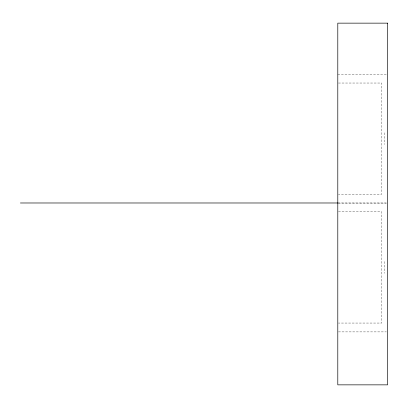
<?xml version="1.0" encoding="UTF-8"?>
<svg xmlns="http://www.w3.org/2000/svg" width="408" height="408" viewBox="0 0 408 408"><rect width="100%" height="100%" fill="white"/><g stroke="black" fill="none" stroke-linecap="round" stroke-linejoin="round"><path stroke-width="0.31" stroke-dasharray="2.04 1.53" d="M337.793 74.19L386.34 74.19M338.431 83.033L381.74 83.033L381.74 194.259L338.431 194.259M337.793 202.985L386.34 202.985M338.426 203.097L386.34 203.097M338.431 211.829L381.74 211.829L381.74 323.054L338.431 323.054M338.426 331.893L386.34 331.893M384.673 132.789L384.673 144.503M384.673 261.579L384.673 273.299"/><path stroke-width="0.61" d="M20.4 202.985L338.018 202.985M387.6 23.144L337.793 23.144L337.793 384.856L387.6 384.856L387.6 23.144"/></g></svg>
